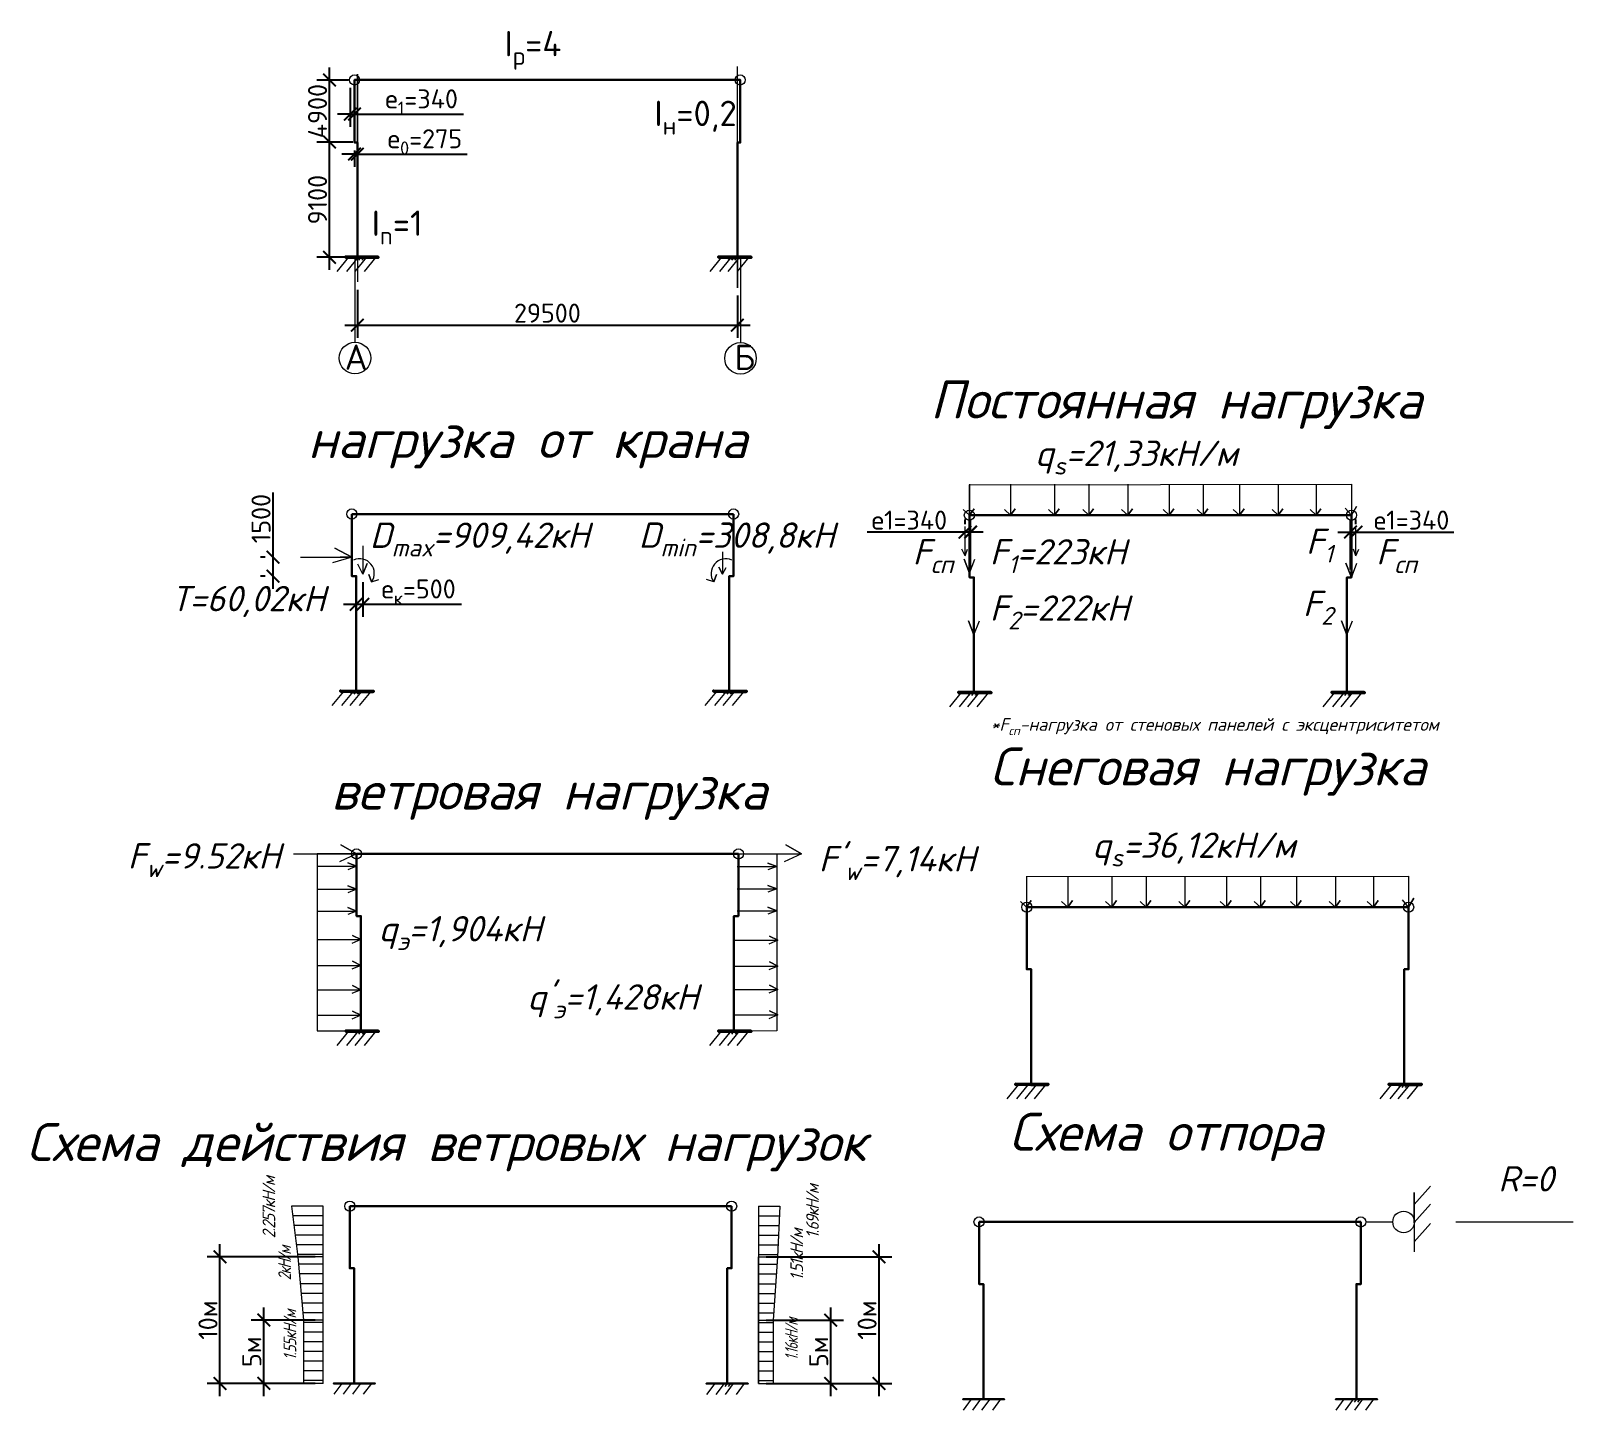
# Paper-space layout 'Лист2' of a CAD drawing. Header units: millimetres. Extents: x 156 to 620, y 8 to 344.
# Drawn here: x 156.2 to 277.9, y 7.8 to 116.6 of the extents above; entities that cross this region are included whole.
import ezdxf

# ---------------------------------------------------------------- set-up
doc = ezdxf.new("R2010")
doc.units = ezdxf.units.MM
doc.header["$LTSCALE"] = 0.5
doc.layers.add('размеры', color=7, linetype='Continuous')
for name, color, linetype, lineweight in [('ТОЛСТЫЕ', 1, 'Continuous', 50), ('ТОЛСТЫЕ3', 7, 'Continuous', 30), ('ТОНКИЕе', 7, 'Continuous', 5)]:
    doc.layers.add(name, color=color, linetype=linetype, lineweight=lineweight)
doc.styles.add('ГОСТ', font='isocpeur.ttf', dxfattribs={"height": 10})
doc.styles.add('Наклонный 5', font='isocpeur.ttf', dxfattribs={"oblique": 15, "height": 7})
doc.dimstyles.new('1.5', dxfattribs={"dimtxt": 1.5, "dimasz": 1, "dimexe": 1, "dimexo": 0.625, "dimgap": 0.2, "dimtad": 1, "dimdec": 0, "dimlfac": 100, "dimdsep": 46, "dimtxsty": 'ГОСТ', "dimblk1": 'ARCHTICK', "dimblk2": 'ARCHTICK', "dimsah": 1, "dimcen": 0, "dimdle": 1, "dimadec": 0, "dimazin": 0, "dimtfac": 0.75, "dimtdec": 0, "dimtmove": 0, "dimatfit": 3, "dimldrblk": 'ARCHTICK', "dimfxl": 1, "dimtolj": 1, "dimtzin": 0, "dimarcsym": 0})

# ---------------------------------------------------------------- blocks, each defined once
blk = doc.blocks.new('_ArchTick')
at = {"color": 0, "linetype": 'ByBlock', "const_width": 0.15}
blk.add_lwpolyline([(-0.5, -0.5), (0.5, 0.5)], dxfattribs=at)
blk = doc.blocks.new('*D637')
at = {"layer": 'Defpoints', "color": 0, "lineweight": 0, "transparency": 16777216}
for p in [(181.94, 96.83), (211.94, 96.37), (211.94, 93.41)]:
    blk.add_point(p, dxfattribs=at)
at = {"layer": 'размеры', "color": 0, "lineweight": -2, "transparency": 16777216}
for p, q in [((181.94, 96.21), (181.94, 92.41)), ((211.94, 95.74), (211.94, 92.41)), ((180.94, 93.41), (212.94, 93.41))]:
    blk.add_line(p, q, dxfattribs=at)
at = {"layer": 'размеры', "color": 0, "lineweight": -2, "transparency": 16777216, "rotation": 180}
blk.add_blockref('_ArchTick', (181.94, 93.41), dxfattribs=at)
at = {"layer": 'размеры', "color": 0, "lineweight": -2, "transparency": 16777216}
blk.add_blockref('_ArchTick', (211.94, 93.41), dxfattribs=at)
at = {"layer": 'размеры', "color": 0, "transparency": 16777216, "insert": (196.94, 94.36), "char_height": 1.5, "attachment_point": 5, "style": 'ГОСТ'}
blk.add_mtext('\\A1;29500', dxfattribs=at)
blk = doc.blocks.new('*D635')
at = {"layer": 'Defpoints', "color": 0, "lineweight": 0, "transparency": 16777216}
for p in [(179.74, 107.86), (182.21, 107.86), (182.21, 98.77)]:
    blk.add_point(p, dxfattribs=at)
at = {"layer": 'размеры', "color": 0, "lineweight": -2, "transparency": 16777216}
for p, q in [((179.74, 97.77), (179.74, 108.86)), ((181.59, 107.86), (178.74, 107.86)), ((181.59, 98.77), (178.74, 98.77))]:
    blk.add_line(p, q, dxfattribs=at)
for p, rotation in [((179.74, 107.86), 90), ((179.74, 98.77), 270)]:
    blk.add_blockref('_ArchTick', p, dxfattribs=dict(at, rotation=rotation))
at = {"layer": 'размеры', "color": 0, "transparency": 16777216, "insert": (178.79, 103.32), "char_height": 1.5, "attachment_point": 5, "rotation": 90, "style": 'ГОСТ'}
blk.add_mtext('\\A1;9100', dxfattribs=at)
blk = doc.blocks.new('*D638')
at = {"layer": 'Defpoints', "color": 0, "lineweight": 0, "transparency": 16777216}
for p in [(179.74, 112.76), (181.86, 112.76), (179.74, 107.86)]:
    blk.add_point(p, dxfattribs=at)
at = {"layer": 'размеры', "color": 0, "lineweight": -2, "transparency": 16777216}
for p, q in [((179.74, 106.86), (179.74, 113.76)), ((181.24, 112.76), (178.74, 112.76)), ((179.11, 107.86), (178.74, 107.86))]:
    blk.add_line(p, q, dxfattribs=at)
for p, rotation in [((179.74, 112.76), 90), ((179.74, 107.86), 270)]:
    blk.add_blockref('_ArchTick', p, dxfattribs=dict(at, rotation=rotation))
at = {"layer": 'размеры', "color": 0, "transparency": 16777216, "insert": (178.79, 110.31), "char_height": 1.5, "attachment_point": 5, "rotation": 90, "style": 'ГОСТ'}
blk.add_mtext('\\A1;4900', dxfattribs=at)
blk = doc.blocks.new('*D639')
at = {"layer": 'Defpoints', "color": 0, "lineweight": 0, "transparency": 16777216}
for p in [(181.71, 107.82), (181.94, 107.82), (181.94, 106.91)]:
    blk.add_point(p, dxfattribs=at)
at = {"layer": 'размеры', "color": 0, "lineweight": -2, "transparency": 16777216}
for p, q in [((181.71, 107.2), (181.71, 105.91)), ((181.94, 107.2), (181.94, 105.91)), ((181.71, 106.91), (180.71, 106.91)), ((181.71, 106.91), (181.94, 106.91)), ((181.94, 106.91), (190.6, 106.91))]:
    blk.add_line(p, q, dxfattribs=at)
blk.add_blockref('_ArchTick', (181.71, 106.91), dxfattribs=at)
at = {"layer": 'размеры', "color": 0, "lineweight": -2, "transparency": 16777216, "rotation": 180}
blk.add_blockref('_ArchTick', (181.94, 106.91), dxfattribs=at)
at = {"layer": 'размеры', "color": 0, "lineweight": 0, "transparency": 16777216, "insert": (187.27, 107.87), "char_height": 1.5, "attachment_point": 5, "style": 'ГОСТ'}
blk.add_mtext('\\A1;е{\\H0.7x;\\S^ 0;}=275', dxfattribs=at)
blk = doc.blocks.new('*D640')
at = {"layer": 'Defpoints', "color": 0, "transparency": 16777216}
for p in [(181.38, 112.76), (181.71, 112.76), (181.38, 110.07)]:
    blk.add_point(p, dxfattribs=at)
at = {"layer": 'размеры', "color": 0, "lineweight": -2, "transparency": 16777216}
for p, q in [((181.38, 112.14), (181.38, 109.07)), ((181.71, 112.14), (181.71, 109.07)), ((181.38, 110.07), (180.38, 110.07)), ((181.38, 110.07), (181.71, 110.07)), ((181.71, 110.07), (190.31, 110.07))]:
    blk.add_line(p, q, dxfattribs=at)
blk.add_blockref('_ArchTick', (181.38, 110.07), dxfattribs=at)
at = {"layer": 'размеры', "color": 0, "lineweight": -2, "transparency": 16777216, "rotation": 180}
blk.add_blockref('_ArchTick', (181.71, 110.07), dxfattribs=at)
at = {"layer": 'размеры', "color": 0, "lineweight": 0, "transparency": 16777216, "insert": (187.01, 111.02), "char_height": 1.5, "attachment_point": 5, "style": 'ГОСТ'}
blk.add_mtext('\\A1;е{\\H0.7x;\\S^ 1;}=340', dxfattribs=at)
blk = doc.blocks.new('*D636')
at = {"layer": 'Defpoints', "color": 0, "lineweight": 0, "transparency": 16777216}
for p in [(175.28, 75.1), (175.28, 75.1), (175.28, 73.6)]:
    blk.add_point(p, dxfattribs=at)
at = {"layer": 'размеры', "color": 0, "lineweight": -2, "transparency": 16777216}
for p, q in [((175.28, 75.1), (175.28, 80.19)), ((174.65, 75.1), (174.28, 75.1)), ((175.28, 72.6), (175.28, 75.1)), ((174.65, 73.6), (174.28, 73.6))]:
    blk.add_line(p, q, dxfattribs=at)
for p, rotation in [((175.28, 75.1), 90), ((175.28, 73.6), 270)]:
    blk.add_blockref('_ArchTick', p, dxfattribs=dict(at, rotation=rotation))
at = {"layer": 'размеры', "color": 0, "lineweight": 0, "transparency": 16777216, "insert": (174.33, 78.14), "char_height": 1.5, "attachment_point": 5, "rotation": 90, "style": 'ГОСТ'}
blk.add_mtext('\\A1;1500', dxfattribs=at)
blk = doc.blocks.new('*D641')
at = {"layer": 'Defpoints', "color": 0, "lineweight": 0, "transparency": 16777216}
for p in [(181.84, 73.6), (182.37, 73.74), (182.37, 71.38)]:
    blk.add_point(p, dxfattribs=at)
at = {"layer": 'размеры', "color": 0, "lineweight": -2, "transparency": 16777216}
for p, q in [((182.37, 73.12), (182.37, 70.38)), ((181.84, 72.98), (181.84, 70.38)), ((180.84, 71.38), (182.37, 71.38)), ((182.37, 71.38), (190.17, 71.38))]:
    blk.add_line(p, q, dxfattribs=at)
at = {"layer": 'размеры', "color": 0, "lineweight": -2, "transparency": 16777216, "rotation": 180}
blk.add_blockref('_ArchTick', (181.84, 71.38), dxfattribs=at)
at = {"layer": 'размеры', "color": 0, "lineweight": -2, "transparency": 16777216}
blk.add_blockref('_ArchTick', (182.37, 71.38), dxfattribs=at)
at = {"layer": 'размеры', "color": 0, "lineweight": 0, "transparency": 16777216, "insert": (186.77, 72.33), "char_height": 1.5, "attachment_point": 5, "style": 'ГОСТ'}
blk.add_mtext('\\A1;е{\\H0.7x;\\S^ к;}=500', dxfattribs=at)
blk = doc.blocks.new('*D642')
at = {"layer": 'Defpoints', "color": 0, "lineweight": 0, "transparency": 16777216}
for p in [(174.55, 14.86), (179.23, 14.86), (179.23, 9.86)]:
    blk.add_point(p, dxfattribs=at)
at = {"layer": 'размеры', "color": 0, "lineweight": -2, "transparency": 16777216}
for p, q in [((174.55, 8.86), (174.55, 15.86)), ((178.6, 14.86), (173.55, 14.86)), ((178.6, 9.86), (173.55, 9.86))]:
    blk.add_line(p, q, dxfattribs=at)
for p, rotation in [((174.55, 14.86), 90), ((174.55, 9.86), 270)]:
    blk.add_blockref('_ArchTick', p, dxfattribs=dict(at, rotation=rotation))
at = {"layer": 'размеры', "color": 0, "lineweight": 0, "transparency": 16777216, "insert": (173.6, 12.36), "char_height": 1.5, "attachment_point": 5, "rotation": 90, "style": 'ГОСТ'}
blk.add_mtext('\\A1;5м', dxfattribs=at)
blk = doc.blocks.new('*D643')
at = {"layer": 'Defpoints', "color": 0, "lineweight": 0, "transparency": 16777216}
for p in [(171.09, 19.86), (179.23, 19.86), (179.23, 9.86)]:
    blk.add_point(p, dxfattribs=at)
at = {"layer": 'размеры', "color": 0, "lineweight": -2, "transparency": 16777216}
for p, q in [((171.09, 8.86), (171.09, 20.86)), ((178.6, 19.86), (170.09, 19.86)), ((178.6, 9.86), (170.09, 9.86))]:
    blk.add_line(p, q, dxfattribs=at)
for p, rotation in [((171.09, 19.86), 90), ((171.09, 9.86), 270)]:
    blk.add_blockref('_ArchTick', p, dxfattribs=dict(at, rotation=rotation))
at = {"layer": 'размеры', "color": 0, "lineweight": 0, "transparency": 16777216, "insert": (170.14, 14.86), "char_height": 1.5, "attachment_point": 5, "rotation": 90, "style": 'ГОСТ'}
blk.add_mtext('\\A1;10м', dxfattribs=at)
blk = doc.blocks.new('*D644')
at = {"layer": 'Defpoints', "color": 0, "lineweight": 0, "transparency": 16777216}
for p in [(213.59, 14.86), (219.31, 14.86), (213.59, 9.86)]:
    blk.add_point(p, dxfattribs=at)
at = {"layer": 'размеры', "color": 0, "lineweight": -2, "transparency": 16777216}
for p, q in [((219.31, 8.86), (219.31, 15.86)), ((214.22, 14.86), (220.31, 14.86)), ((214.22, 9.86), (220.31, 9.86))]:
    blk.add_line(p, q, dxfattribs=at)
for p, rotation in [((219.31, 14.86), 90), ((219.31, 9.86), 270)]:
    blk.add_blockref('_ArchTick', p, dxfattribs=dict(at, rotation=rotation))
at = {"layer": 'размеры', "color": 0, "lineweight": 0, "transparency": 16777216, "insert": (218.36, 12.36), "char_height": 1.5, "attachment_point": 5, "rotation": 90, "style": 'ГОСТ'}
blk.add_mtext('\\A1;5м', dxfattribs=at)
blk = doc.blocks.new('*D645')
at = {"layer": 'Defpoints', "color": 0, "lineweight": 0, "transparency": 16777216}
for p in [(213.59, 19.86), (223.13, 19.86), (213.59, 9.86)]:
    blk.add_point(p, dxfattribs=at)
at = {"layer": 'размеры', "color": 0, "lineweight": -2, "transparency": 16777216}
for p, q in [((223.13, 8.86), (223.13, 20.86)), ((214.22, 19.86), (224.13, 19.86)), ((214.22, 9.86), (224.13, 9.86))]:
    blk.add_line(p, q, dxfattribs=at)
for p, rotation in [((223.13, 19.86), 90), ((223.13, 9.86), 270)]:
    blk.add_blockref('_ArchTick', p, dxfattribs=dict(at, rotation=rotation))
at = {"layer": 'размеры', "color": 0, "lineweight": 0, "transparency": 16777216, "insert": (222.18, 14.86), "char_height": 1.5, "attachment_point": 5, "rotation": 90, "style": 'ГОСТ'}
blk.add_mtext('\\A1;10м', dxfattribs=at)
blk = doc.blocks.new('*D675')
at = {"layer": 'Defpoints', "color": 0, "transparency": 16777216}
for p in [(229.92, 77.07), (229.92, 77.07), (230.35, 73.5)]:
    blk.add_point(p, dxfattribs=at)
at = {"layer": 'размеры', "color": 0, "lineweight": -2, "transparency": 16777216}
for p, q in [((229.92, 77.69), (229.92, 78.07)), ((230.35, 74.13), (230.35, 78.07)), ((229.92, 77.07), (222.19, 77.07)), ((231.35, 77.07), (229.92, 77.07))]:
    blk.add_line(p, q, dxfattribs=at)
at = {"layer": 'размеры', "color": 0, "lineweight": -2, "transparency": 16777216, "rotation": 180}
blk.add_blockref('_ArchTick', (229.92, 77.07), dxfattribs=at)
at = {"layer": 'размеры', "color": 0, "lineweight": -2, "transparency": 16777216}
blk.add_blockref('_ArchTick', (230.35, 77.07), dxfattribs=at)
at = {"layer": 'размеры', "color": 0, "lineweight": 9, "transparency": 16777216, "insert": (225.52, 78.02), "char_height": 1.5, "attachment_point": 5, "style": 'ГОСТ'}
blk.add_mtext('\\A1;е1=340', dxfattribs=at)
blk = doc.blocks.new('*D676')
at = {"layer": 'Defpoints', "color": 0, "transparency": 16777216}
for p in [(260.78, 77.07), (260.78, 77.07), (260.35, 73.5)]:
    blk.add_point(p, dxfattribs=at)
at = {"layer": 'размеры', "color": 0, "lineweight": -2, "transparency": 16777216}
for p, q in [((260.35, 74.13), (260.35, 78.07)), ((260.78, 77.69), (260.78, 78.07)), ((259.35, 77.07), (260.78, 77.07)), ((260.78, 77.07), (268.51, 77.07))]:
    blk.add_line(p, q, dxfattribs=at)
at = {"layer": 'размеры', "color": 0, "lineweight": -2, "transparency": 16777216, "rotation": 180}
blk.add_blockref('_ArchTick', (260.35, 77.07), dxfattribs=at)
at = {"layer": 'размеры', "color": 0, "lineweight": -2, "transparency": 16777216}
blk.add_blockref('_ArchTick', (260.78, 77.07), dxfattribs=at)
at = {"layer": 'размеры', "color": 0, "lineweight": 9, "transparency": 16777216, "insert": (265.17, 78.02), "char_height": 1.5, "attachment_point": 5, "style": 'ГОСТ'}
blk.add_mtext('\\A1;е1=340', dxfattribs=at)

psp = doc.layouts.new('Лист2')

# ---------------------------------------------------------------- linework, layer by layer
at = {"layer": 'ТОЛСТЫЕ', "color": 0}
for points in [[(182.235, 98.765), (181.022, 98.781), (183.575, 98.765), (182.214, 98.765)], [(182.214, 98.765), (181.731, 98.765), (182.654, 98.765), (182.192, 98.765)], [(211.685, 98.765), (210.472, 98.781), (213.025, 98.765), (211.664, 98.765)], [(211.664, 98.763), (211.181, 98.763), (212.104, 98.763), (211.642, 98.763)], [(181.844, 64.501), (180.631, 64.517), (183.185, 64.501), (181.823, 64.501)], [(181.844, 64.501), (181.362, 64.501), (182.284, 64.501), (181.823, 64.501)], [(211.294, 64.5), (210.081, 64.516), (212.635, 64.5), (211.273, 64.5)], [(211.294, 64.5), (210.812, 64.5), (211.734, 64.5), (211.273, 64.5)], [(230.622, 64.401), (229.409, 64.418), (231.963, 64.401), (230.601, 64.401)], [(230.622, 64.401), (230.139, 64.401), (231.062, 64.401), (230.601, 64.401)], [(260.093, 64.401), (258.88, 64.418), (261.434, 64.401), (260.072, 64.401)], [(260.072, 64.4), (259.589, 64.4), (260.512, 64.4), (260.051, 64.4)], [(182.244, 37.662), (181.031, 37.679), (183.585, 37.662), (182.223, 37.662)], [(182.223, 37.662), (181.74, 37.662), (182.663, 37.662), (182.202, 37.662)], [(211.673, 37.661), (210.46, 37.678), (213.014, 37.661), (211.652, 37.661)], [(211.673, 37.661), (211.19, 37.661), (212.113, 37.661), (211.652, 37.661)], [(235.138, 33.464), (233.924, 33.48), (236.478, 33.464), (235.116, 33.464)], [(264.609, 33.464), (263.396, 33.48), (265.949, 33.464), (264.588, 33.464)], [(264.588, 33.463), (264.105, 33.463), (265.028, 33.463), (264.566, 33.463)]]:
    psp.add_lwpolyline(points, dxfattribs=at)
at = {"layer": 'ТОЛСТЫЕ', "color": 0, "lineweight": 30}
for points in [[(181.686, 9.858), (180.057, 9.858), (183.332, 9.858), (181.664, 9.858)], [(211.126, 9.856), (209.498, 9.856), (212.773, 9.856), (211.105, 9.856)], [(211.136, 9.856), (210.653, 9.856), (211.576, 9.856), (211.114, 9.856)], [(231.369, 8.609), (229.741, 8.609), (233.016, 8.609), (231.348, 8.609)], [(260.81, 8.608), (259.182, 8.608), (262.457, 8.608), (260.789, 8.608)], [(260.819, 8.608), (260.337, 8.608), (261.259, 8.608), (260.798, 8.608)]]:
    psp.add_lwpolyline(points, dxfattribs=at)
at = {"layer": 'ТОЛСТЫЕ3', "color": 0}
for points in [[(181.864, 112.765), (212.014, 112.765)], [(181.844, 64.501), (181.844, 73.601), (181.769, 73.601), (181.844, 73.601), (181.569, 73.601), (181.494, 73.601), (181.494, 78.501)], [(181.494, 78.501), (211.644, 78.501)], [(211.294, 64.501), (211.294, 73.601), (211.369, 73.601), (211.294, 73.601), (211.569, 73.601), (211.644, 73.601), (211.644, 78.501)], [(230.622, 64.401), (230.622, 73.501), (230.547, 73.501), (230.622, 73.501), (230.347, 73.501), (230.272, 73.501), (230.272, 78.401)], [(230.272, 78.401), (260.422, 78.401)], [(260.072, 64.401), (260.072, 73.501), (260.147, 73.501), (260.072, 73.501), (260.347, 73.501), (260.422, 73.501), (260.422, 78.401)], [(182.223, 37.662), (182.223, 46.762), (182.148, 46.762), (182.223, 46.762), (181.948, 46.762), (181.873, 46.762), (181.873, 51.662)], [(181.873, 51.662), (212.023, 51.662)], [(211.673, 37.662), (211.673, 46.762), (211.748, 46.762), (211.673, 46.762), (211.948, 46.762), (212.023, 46.762), (212.023, 51.662)], [(235.138, 33.464), (235.138, 42.564), (235.063, 42.564), (235.138, 42.564), (234.863, 42.564), (234.788, 42.564), (234.788, 47.464)], [(234.788, 47.464), (264.938, 47.464)], [(264.588, 33.464), (264.588, 42.564), (264.663, 42.564), (264.588, 42.564), (264.863, 42.564), (264.938, 42.564), (264.938, 47.464)], [(181.686, 9.858), (181.686, 18.958), (181.611, 18.958), (181.686, 18.958), (181.411, 18.958), (181.336, 18.958), (181.336, 23.858)], [(181.336, 23.858), (211.486, 23.858)], [(211.136, 9.858), (211.136, 18.958), (211.211, 18.958), (211.136, 18.958), (211.411, 18.958), (211.486, 18.958), (211.486, 23.858)], [(231.369, 8.609), (231.369, 17.709), (231.294, 17.709), (231.369, 17.709), (231.094, 17.709), (231.019, 17.709), (231.019, 22.609)], [(231.019, 22.609), (261.169, 22.609)], [(260.819, 8.609), (260.819, 17.709), (260.894, 17.709), (260.819, 17.709), (261.094, 17.709), (261.169, 17.709), (261.169, 22.609)]]:
    psp.add_lwpolyline(points, dxfattribs=at)
at = {"layer": 'ТОНКИЕе', "color": 0}
for points in [[(211.939, 98.765), (211.939, 96.368), (211.939, 113.819)], [(182.214, 98.765), (181.939, 98.765), (181.939, 113.228), (181.939, 96.831)], [(181.225, 98.765), (180.303, 97.637)], [(181.994, 98.765), (181.071, 97.637)], [(182.648, 98.765), (181.725, 97.637)], [(181.972, 98.765), (181.781, 98.531)], [(182.213, 98.765), (182.022, 98.531)], [(182.487, 98.765), (182.296, 98.531)], [(183.383, 98.765), (182.461, 97.637)], [(210.675, 98.765), (209.753, 97.637)], [(211.444, 98.765), (210.521, 97.637)], [(212.098, 98.765), (211.175, 97.637)], [(211.422, 98.763), (211.231, 98.53)], [(211.663, 98.763), (211.472, 98.53)], [(211.937, 98.763), (211.746, 98.53)], [(212.833, 98.765), (211.911, 97.637)], [(230.255, 80.853), (230.255, 78.401), (230.627, 78.916), (230.255, 78.401), (229.771, 78.86)], [(230.272, 78.401), (230.272, 80.81), (260.422, 80.858), (260.422, 78.401), (260.826, 79.102), (260.422, 78.401), (259.933, 78.971)], [(233.503, 80.853), (233.503, 78.401), (233.875, 78.916), (233.503, 78.401), (233.019, 78.86)], [(236.978, 80.853), (236.978, 78.401), (237.351, 78.916), (236.978, 78.401), (236.495, 78.86)], [(239.697, 80.853), (239.697, 78.401), (240.07, 78.916), (239.697, 78.401), (239.214, 78.86)], [(242.763, 80.853), (242.763, 78.401), (243.135, 78.916), (242.763, 78.401), (242.279, 78.86)], [(246.037, 80.853), (246.037, 78.401), (246.409, 78.916), (246.037, 78.401), (245.553, 78.86)], [(248.716, 80.853), (248.716, 78.401), (249.088, 78.916), (248.716, 78.401), (248.232, 78.86)], [(251.573, 80.853), (251.573, 78.401), (251.945, 78.916), (251.573, 78.401), (251.089, 78.86)], [(254.639, 80.853), (254.639, 78.401), (255.011, 78.916), (254.639, 78.401), (254.155, 78.86)], [(257.645, 80.853), (257.645, 78.401), (258.017, 78.916), (257.645, 78.401), (257.161, 78.86)], [(230.272, 78.139), (230.272, 73.818), (229.833, 74.945), (230.272, 73.818), (230.699, 74.931)], [(229.917, 75.193), (229.917, 77.517)], [(260.422, 77.823), (260.422, 73.501), (259.983, 74.629), (260.422, 73.501), (260.849, 74.615)], [(260.777, 75.193), (260.777, 77.517)], [(177.436, 75.101), (181.494, 75.101), (180.147, 75.803), (181.494, 75.101), (179.968, 74.64)], [(182.372, 75.976), (182.372, 73.744), (182.698, 74.601), (182.372, 73.744), (181.961, 74.534)], [(210.766, 75.51), (210.766, 73.744), (210.465, 74.307), (210.766, 73.744), (211.043, 74.276)], [(229.917, 75.193), (229.675, 75.718)], [(229.917, 75.193), (230.117, 75.712)], [(260.777, 75.193), (260.577, 75.712)], [(260.777, 75.193), (261.019, 75.718)], [(183.063, 73.146), (182.848, 73.721), (183.063, 73.146), (183.638, 73.32)], [(210.076, 73.146), (210.29, 73.721), (210.076, 73.146), (209.5, 73.32)], [(230.622, 73.273), (230.622, 68.951), (230.183, 70.079), (230.622, 68.951), (231.049, 70.065)], [(260.072, 73.273), (260.072, 68.951), (259.633, 70.079), (260.072, 68.951), (260.499, 70.065)], [(180.835, 64.501), (179.912, 63.373)], [(181.603, 64.501), (180.681, 63.373)], [(182.257, 64.501), (181.335, 63.373)], [(181.603, 64.501), (181.412, 64.268)], [(181.843, 64.501), (181.652, 64.268)], [(182.118, 64.501), (181.927, 64.268)], [(182.992, 64.501), (182.07, 63.373)], [(210.285, 64.5), (209.362, 63.372)], [(211.053, 64.5), (210.131, 63.372)], [(211.707, 64.5), (210.785, 63.372)], [(211.053, 64.5), (210.862, 64.266)], [(211.293, 64.5), (211.102, 64.266)], [(211.568, 64.5), (211.377, 64.266)], [(212.442, 64.5), (211.52, 63.372)], [(229.613, 64.401), (228.69, 63.274)], [(230.381, 64.401), (229.458, 63.274)], [(231.035, 64.401), (230.112, 63.274)], [(230.381, 64.401), (230.19, 64.168)], [(230.621, 64.401), (230.43, 64.168)], [(230.895, 64.401), (230.705, 64.168)], [(231.77, 64.401), (230.848, 63.274)], [(259.084, 64.401), (258.162, 63.274)], [(259.852, 64.401), (258.93, 63.274)], [(260.506, 64.401), (259.584, 63.274)], [(259.831, 64.4), (259.64, 64.167)], [(260.071, 64.4), (259.88, 64.167)], [(260.345, 64.4), (260.155, 64.167)], [(261.242, 64.401), (260.319, 63.274)], [(181.873, 51.662), (180.64, 52.379), (181.873, 51.662), (180.526, 51.028)], [(216.992, 51.662), (215.759, 52.379), (216.992, 51.662), (215.645, 51.028)], [(176.904, 51.662), (181.873, 51.662)], [(181.873, 51.662), (178.75, 51.662), (178.75, 37.69), (181.74, 37.69)], [(181.911, 46.762), (181.911, 51.662)], [(212.002, 51.664), (215.044, 51.661), (215.044, 37.708), (211.652, 37.661)], [(212.023, 51.662), (216.992, 51.662)], [(178.75, 50.692), (181.873, 50.692)], [(181.873, 50.692), (181.183, 50.967), (181.873, 50.692), (181.183, 50.422)], [(211.921, 50.671), (215.044, 50.671)], [(215.044, 50.671), (214.354, 50.946), (215.044, 50.671), (214.354, 50.401)], [(178.75, 48.872), (181.873, 48.872)], [(181.873, 48.872), (181.183, 49.148), (181.873, 48.872), (181.183, 48.602)], [(211.921, 48.909), (215.044, 48.909)], [(215.044, 48.909), (214.354, 49.185), (215.044, 48.909), (214.354, 48.639)], [(234.77, 49.916), (234.77, 47.464), (235.142, 47.978), (234.77, 47.464), (234.287, 47.922)], [(234.788, 47.464), (234.788, 49.873), (264.938, 49.92), (264.938, 47.464), (265.342, 48.164), (264.938, 47.464), (264.449, 48.034)], [(238.018, 49.916), (238.018, 47.464), (238.391, 47.978), (238.018, 47.464), (237.535, 47.922)], [(241.494, 49.916), (241.494, 47.464), (241.866, 47.978), (241.494, 47.464), (241.01, 47.922)], [(244.213, 49.916), (244.213, 47.464), (244.585, 47.978), (244.213, 47.464), (243.729, 47.922)], [(247.279, 49.916), (247.279, 47.464), (247.651, 47.978), (247.279, 47.464), (246.795, 47.922)], [(250.553, 49.916), (250.553, 47.464), (250.925, 47.978), (250.553, 47.464), (250.069, 47.922)], [(253.231, 49.916), (253.231, 47.464), (253.603, 47.978), (253.231, 47.464), (252.748, 47.922)], [(256.088, 49.916), (256.088, 47.464), (256.461, 47.978), (256.088, 47.464), (255.605, 47.922)], [(259.154, 49.916), (259.154, 47.464), (259.526, 47.978), (259.154, 47.464), (258.67, 47.922)], [(262.16, 49.916), (262.16, 47.464), (262.532, 47.978), (262.16, 47.464), (261.676, 47.922)], [(178.75, 47.152), (181.873, 47.152)], [(181.873, 47.152), (181.183, 47.428), (181.873, 47.152), (181.183, 46.882)], [(211.921, 47.179), (215.044, 47.179)], [(215.044, 47.179), (214.354, 47.455), (215.044, 47.179), (214.354, 46.909)], [(178.75, 44.902), (182.223, 44.902), (181.562, 45.23), (182.223, 44.902), (181.5, 44.603)], [(211.663, 44.847), (215.136, 44.847), (214.475, 45.175), (215.136, 44.847), (214.413, 44.548)], [(178.75, 42.87), (182.223, 42.87), (181.562, 43.197), (182.223, 42.87), (181.5, 42.57)], [(211.663, 42.812), (215.136, 42.812), (214.475, 43.14), (215.136, 42.812), (214.413, 42.512)], [(178.75, 40.941), (182.223, 40.941), (181.562, 41.269), (182.223, 40.941), (181.5, 40.642)], [(211.663, 40.964), (215.136, 40.964), (214.475, 41.292), (215.136, 40.964), (214.413, 40.665)], [(178.75, 38.93), (182.223, 38.93), (181.562, 39.258), (182.223, 38.93), (181.5, 38.63)], [(211.663, 38.953), (215.136, 38.953), (214.475, 39.281), (215.136, 38.953), (214.413, 38.653)], [(181.235, 37.662), (180.312, 36.535)], [(182.003, 37.662), (181.081, 36.535)], [(182.657, 37.662), (181.735, 36.535)], [(181.982, 37.662), (181.791, 37.429)], [(182.222, 37.662), (182.031, 37.429)], [(182.496, 37.662), (182.306, 37.429)], [(183.393, 37.662), (182.47, 36.535)], [(210.664, 37.661), (209.741, 36.534)], [(211.432, 37.661), (210.509, 36.534)], [(212.086, 37.661), (211.163, 36.534)], [(211.432, 37.661), (211.241, 37.428)], [(211.672, 37.661), (211.481, 37.428)], [(211.946, 37.661), (211.756, 37.428)], [(212.821, 37.661), (211.899, 36.534)], [(234.128, 33.464), (233.206, 32.336)], [(234.896, 33.464), (233.974, 32.336)], [(235.55, 33.464), (234.628, 32.336)], [(236.286, 33.464), (235.363, 32.336)], [(263.599, 33.464), (262.677, 32.336)], [(264.368, 33.464), (263.445, 32.336)], [(265.022, 33.464), (264.099, 32.336)], [(264.346, 33.463), (264.155, 33.229)], [(264.587, 33.463), (264.396, 33.229)], [(264.861, 33.463), (264.67, 33.229)], [(265.757, 33.464), (264.835, 32.336)], [(180.709, 9.858), (180.072, 9.003)], [(181.444, 9.858), (180.807, 9.003)], [(182.179, 9.858), (181.542, 9.003)], [(183.042, 9.858), (182.405, 9.003)], [(210.15, 9.856), (209.513, 9.002)], [(210.885, 9.856), (210.248, 9.002)], [(210.894, 9.856), (210.703, 9.623)], [(211.134, 9.856), (210.944, 9.623)], [(211.62, 9.856), (210.983, 9.002)], [(211.409, 9.856), (211.218, 9.623)], [(212.483, 9.856), (211.846, 9.002)], [(230.393, 8.609), (229.756, 7.755)], [(231.128, 8.609), (230.491, 7.755)], [(231.863, 8.609), (231.226, 7.755)], [(232.726, 8.609), (232.088, 7.755)], [(259.834, 8.608), (259.197, 7.753)], [(260.569, 8.608), (259.932, 7.753)], [(260.578, 8.608), (260.387, 8.375)], [(260.818, 8.608), (260.628, 8.375)], [(261.304, 8.608), (260.667, 7.753)], [(261.093, 8.608), (260.902, 8.375)], [(262.167, 8.608), (261.529, 7.753)]]:
    psp.add_lwpolyline(points, dxfattribs=at)
at = {"layer": 'ТОНКИЕе', "color": 0, "lineweight": 30}
for points in [[(181.939, 98.775), (181.939, 107.823), (181.939, 107.65), (181.939, 98.723), (181.939, 107.823), (181.714, 107.823), (181.714, 112.765), (181.939, 112.765)], [(211.939, 98.775), (211.939, 107.823), (211.939, 107.65), (211.939, 98.723), (211.939, 107.823), (212.164, 107.823), (212.164, 112.765), (211.939, 112.765)]]:
    psp.add_lwpolyline(points, dxfattribs=at)
at = {"layer": 'ТОНКИЕе', "color": 0, "lineweight": 0}
for points in [[(181.994, 98.765), (181.744, 98.765), (181.744, 92.053)], [(211.937, 98.763), (212.187, 98.748), (212.187, 96.716)], [(212.437, 98.748), (212.187, 98.748), (212.187, 92.037)], [(181.494, 73.601), (181.494, 75.101), (180.579, 75.101)], [(265.38, 23.995), (266.664, 25.442)], [(265.38, 22.548), (265.38, 24.933), (265.38, 20.245)], [(179.226, 23.858), (176.726, 23.858), (177.226, 19.858)], [(179.226, 9.858), (179.226, 23.858)], [(213.595, 23.858), (213.595, 9.858)], [(213.595, 23.858), (215.285, 23.858), (215.105, 19.858)], [(265.38, 22.567), (266.664, 24.014)], [(179.226, 23.093), (176.822, 23.093)], [(179.226, 22.328), (176.918, 22.328)], [(213.595, 23.093), (215.25, 23.093)], [(213.595, 22.328), (215.216, 22.328)], [(261.57, 22.609), (263.69, 22.609)], [(265.38, 21.033), (266.664, 22.481)], [(268.654, 22.609), (272.405, 22.609), (277.928, 22.609)], [(179.226, 21.563), (177.013, 21.563)], [(179.226, 20.797), (177.109, 20.797)], [(213.595, 21.563), (215.181, 21.563)], [(213.595, 20.797), (215.147, 20.797)], [(179.226, 20.032), (177.204, 20.032)], [(179.226, 19.858), (177.226, 19.858), (177.676, 14.858)], [(213.595, 20.032), (215.113, 20.032)], [(213.595, 9.858), (213.595, 19.858), (215.105, 19.858), (214.755, 14.858)], [(213.595, 14.677), (213.595, 19.677)], [(179.226, 19.267), (177.279, 19.267)], [(179.226, 18.502), (177.348, 18.502)], [(213.595, 19.267), (215.063, 19.267)], [(213.595, 18.502), (215.01, 18.502)], [(179.226, 17.737), (177.417, 17.737)], [(213.595, 17.737), (214.956, 17.737)], [(179.226, 16.972), (177.486, 16.972)], [(179.226, 16.207), (177.555, 16.207)], [(213.595, 16.972), (214.903, 16.972)], [(213.595, 16.207), (214.849, 16.207)], [(179.226, 15.442), (177.624, 15.442)], [(179.226, 14.858), (177.676, 14.858), (177.676, 9.858)], [(179.226, 14.677), (177.676, 14.677)], [(213.595, 15.442), (214.796, 15.442)], [(213.595, 9.858), (213.595, 14.858), (214.755, 14.858), (214.755, 9.858)], [(213.595, 14.677), (214.755, 14.677)], [(179.226, 13.912), (177.676, 13.912)], [(213.595, 13.912), (214.755, 13.912)], [(179.226, 13.147), (177.676, 13.147)], [(179.226, 12.382), (177.676, 12.382)], [(213.595, 13.147), (214.755, 13.147)], [(213.595, 12.382), (214.755, 12.382)], [(179.226, 11.617), (177.676, 11.617)], [(213.595, 11.617), (214.755, 11.617)], [(179.226, 10.852), (177.676, 10.852)], [(179.226, 10.087), (177.676, 10.087)], [(179.226, 9.858), (177.676, 9.858)], [(213.595, 10.852), (214.755, 10.852)], [(213.595, 10.087), (214.755, 10.087)], [(213.595, 9.858), (215.145, 9.858)], [(213.595, 9.858), (214.755, 9.858)]]:
    psp.add_lwpolyline(points, dxfattribs=at)
for centre, radius in [((181.714, 112.765), 0.4), ((212.164, 112.765), 0.4), ((181.744, 90.808), 1.246), ((212.187, 90.791), 1.246), ((181.494, 78.501), 0.4), ((211.644, 78.501), 0.4), ((230.255, 78.401), 0.4), ((260.422, 78.401), 0.4), ((181.873, 51.662), 0.4), ((212.023, 51.662), 0.4), ((234.788, 47.464), 0.4), ((264.938, 47.464), 0.4), ((181.336, 23.858), 0.4), ((211.486, 23.858), 0.4), ((264.544, 22.609), 0.854), ((231.019, 22.609), 0.4), ((261.169, 22.609), 0.4)]:
    psp.add_circle(centre, radius, dxfattribs=at)
at = {"layer": 'ТОНКИЕе', "color": 0}
for centre, start, end in [((182.126, 73.813), 324.55299, 114.76645), ((211.013, 73.813), 65.23355, 215.44701)]:
    psp.add_arc(centre, 1.15, start, end, dxfattribs=at)

# ---------------------------------------------------------------- texts
at = {"layer": 'ТОЛСТЫЕ', "color": 0, "char_height": 3, "attachment_point": 1, "style": 'Наклонный 5'}
for s, width, insert in [('Постоянная нагрузка', 55.97315, (227.162, 89.036)), (' нагрузка от крана', 55.97315, (176.125, 85.922)), ('Снеговая нагрузка', 55.97315, (231.871, 60.079)), (' ветровая нагрузка ', 81.23958, (177.945, 58.168)), (' Схема действия ветровых нагрузок', 81.23958, (153.903, 30.425)), ('Схема отпора', 81.23958, (233.396, 31.234))]:
    psp.add_mtext_dynamic_manual_height_columns(s, width=width, gutter_width=35, heights=[0], dxfattribs=dict(at, insert=insert))
at = {"layer": 'ТОНКИЕе', "color": 0, "lineweight": 0, "char_height": 2, "attachment_point": 1, "style": 'Наклонный 5'}
for s, width, insert in [('\\A1;{\\Q0;I\\H0.7x;\\S^ р;\\H1.42857x;=4}', 4.56492, (193.556, 116.637)), ('\\A1;{\\Q0;I\\H0.7x;\\S^ н;\\H1.42857x;=0,2}', 4.56492, (205.39, 111.131)), ('\\A1;{\\Q0;I\\H0.7x;\\S^ n;\\H1.42857x;=1}', 4.56492, (183.074, 102.46)), ('{\\Q0;А}', 0.65528, (180.935, 91.886)), ('{\\Q0;Б}', 0.65528, (211.701, 91.87))]:
    psp.add_mtext_dynamic_manual_height_columns(s, width=width, gutter_width=35, heights=[0], dxfattribs=dict(at, insert=insert))
at = {"layer": 'ТОНКИЕе', "color": 0, "style": 'Наклонный 5'}
for s, width, insert, char_height, attachment_point in [('\\A1;q{\\H0.7x;\\S^ s;}=21,33кН/м', 2.04333, (235.43, 84.293), 2, 1), ('\\A1;D{\\H0.7x;\\S^ max;}=909,42кН', 2.04333, (182.922, 77.829), 2, 1), ('\\A1;D{\\H0.7x;\\S^ min;}=308,8кН', 2.04333, (204.149, 77.832), 2, 1), ('\\A1;F{\\H0.7x;\\S^ 1;}', 2.04333, (256.841, 77.347), 2, 1), ('\\A1;F{\\H0.7x;\\S^ сп;}', 2.04333, (225.779, 76.515), 2, 1), ('\\A1;F{\\H0.7x;\\S^ 1;}=223кН', 2.04333, (231.876, 76.515), 2, 1), ('\\A1;F{\\H0.7x;\\S^ сп;}', 2.04333, (265.595, 76.515), 2, 3), ('\\A1;Т=60,02кН', 2.04333, (167.262, 72.823), 2, 1), ('\\A1;F{\\H0.7x;\\S^ 2;}=222кН', 2.04333, (231.876, 72.077), 2, 1), ('\\A1;F{\\H0.7x;\\S^ 2;}', 2.04333, (256.595, 72.439), 2, 1), ('\\A1;*F{\\H0.7x;\\S^ сп;}-нагрузка от стеновых панелей с эксцентриситетом', 47.00882, (231.953, 62.385), 1, 1), ('\\A1;F{\\H0.7x;\\S^ w;}=9.52кН', 2.04333, (163.814, 52.51), 2, 1), ("\\A1;F'{\\H0.7x;\\S^ w;}=7,14кН", 2.04333, (218.371, 52.283), 2, 1), ('\\A1;q{\\H0.7x;\\S^ s;}=36,12кН/м', 2.04333, (239.946, 53.356), 2, 1), ('\\A1;q{\\H0.7x;\\S^ э;}=1,904кН', 2.04333, (183.605, 46.762), 2, 1), ("\\A1;q'{\\H0.7x;\\S^ э;}=1,428кН", 2.04333, (195.344, 41.376), 2, 1), ('\\A1;R=0', 9.73447, (272.008, 27.018), 2, 1)]:
    psp.add_mtext_dynamic_manual_height_columns(s, width=width, gutter_width=35, heights=[0], dxfattribs=dict(at, insert=insert, char_height=char_height, attachment_point=attachment_point))
at = {"layer": 'ТОНКИЕе', "color": 0, "lineweight": 0, "char_height": 1, "rotation": 90, "style": 'Наклонный 5'}
for s, width, insert, attachment_point in [('\\pxt1;{\\W0.9;\\T0.85;2.257кН/м}', 2.90832, (174.449, 21.323), 1), ('\\pxt1;{\\W0.9;\\T0.85;1.69кН/м}', 2.90832, (218.372, 21.323), 7), ('{\\W0.9;\\T0.8;1.51кН/м}', 2.90832, (217.126, 18.002), 7), ('{\\W0.8;\\T0.8;2кН/м}', 2.90832, (175.695, 18.002), 1), ('{\\W0.8;\\T0.9;1.55кН/м}', 5.15501, (176.113, 11.709), 1), ('{\\W0.7;\\T0.9;1.16кН/м}', 2.90832, (216.708, 11.709), 7)]:
    psp.add_mtext_dynamic_manual_height_columns(s, width=width, gutter_width=35, heights=[0], dxfattribs=dict(at, insert=insert, attachment_point=attachment_point))

# ---------------------------------------------------------------- dimensions: what is measured, and where the dimension line sits
at = {"layer": 'размеры', "color": 0}
for base, p1, p2, text, picture, middle in [((179.735, 112.765), (179.735, 107.865), (181.864, 112.765), '4900', '*D638', (178.785, 110.315)), ((179.735, 107.865), (182.214, 98.766), (182.214, 107.865), '9100', '*D635', (178.785, 103.315))]:
    dim = psp.add_linear_dim(base=base, p1=p1, p2=p2, angle=90, text=text, dimstyle='1.5', dxfattribs=at)
    dim.commit()
    dim.dimension.update_dxf_attribs({"geometry": picture, "text_midpoint": middle})
at = {"layer": 'размеры', "color": 0, "lineweight": 0}
dim = psp.add_linear_dim(base=(181.379, 110.072), p1=(181.714, 112.765), p2=(181.379, 112.765), text='е{\\H0.7x;\\S^ 1;}=340', dimstyle='1.5', dxfattribs=at)
dim.commit()
dim.dimension.update_dxf_attribs({"geometry": '*D640', "text_midpoint": (187.014, 110.072), "dimtype": 160})
for base, p1, p2, text, picture, middle in [((181.939, 106.914), (181.714, 107.823), (181.939, 107.823), 'е{\\H0.7x;\\S^ 0;}=275', '*D639', (187.271, 107.873)), ((182.372, 71.379), (181.844, 73.601), (182.372, 73.744), 'е{\\H0.7x;\\S^ к;}=500', '*D641', (186.77, 72.329))]:
    dim = psp.add_linear_dim(base=base, p1=p1, p2=p2, text=text, dimstyle='1.5', dxfattribs=at)
    dim.commit()
    dim.dimension.update_dxf_attribs({"geometry": picture, "text_midpoint": middle})
at = {"layer": 'размеры', "color": 0}
dim = psp.add_linear_dim(base=(211.939, 93.411), p1=(181.939, 96.831), p2=(211.939, 96.368), text='29500', dimstyle='1.5', dxfattribs=at)
dim.commit()
dim.dimension.update_dxf_attribs({"geometry": '*D637', "text_midpoint": (196.939, 94.361)})
at = {"layer": 'размеры', "color": 0, "lineweight": 0}
for base, p1, p2, text, picture, middle in [((175.28, 75.101), (175.28, 73.601), (175.28, 75.101), '1500', '*D636', (174.33, 78.143)), ((171.087, 19.858), (179.226, 9.858), (179.226, 19.858), '10м', '*D643', (170.137, 14.858)), ((174.548, 14.858), (179.226, 9.858), (179.226, 14.858), '5м', '*D642', (173.598, 12.358))]:
    dim = psp.add_linear_dim(base=base, p1=p1, p2=p2, angle=90, text=text, dimstyle='1.5', dxfattribs=at)
    dim.commit()
    dim.dimension.update_dxf_attribs({"geometry": picture, "text_midpoint": middle})
at = {"layer": 'размеры', "color": 0, "lineweight": 9}
dim = psp.add_linear_dim(base=(229.917, 77.067), p1=(230.347, 73.501), p2=(229.917, 77.067), text='е1=340', dimstyle='1.5', dxfattribs=at)
dim.commit()
dim.dimension.update_dxf_attribs({"geometry": '*D675', "text_midpoint": (225.524, 77.067), "dimtype": 160})
dim = psp.add_linear_dim(base=(260.777, 77.067), p1=(260.347, 73.501), p2=(260.777, 77.067), angle=180, text='е1=340', dimstyle='1.5', dxfattribs=at)
dim.commit()
dim.dimension.update_dxf_attribs({"geometry": '*D676', "text_midpoint": (265.17, 77.067), "dimtype": 160})
at = {"layer": 'размеры', "color": 0, "lineweight": 0}
for base, p2, text, picture, middle in [((223.131, 19.858), (213.595, 19.858), '10м', '*D645', (223.131, 14.858)), ((219.313, 14.858), (213.595, 14.858), '5м', '*D644', (219.313, 12.358))]:
    dim = psp.add_linear_dim(base=base, p1=(213.595, 9.858), p2=p2, angle=90, text=text, dimstyle='1.5', dxfattribs=at)
    dim.commit()
    dim.dimension.update_dxf_attribs({"geometry": picture, "text_midpoint": middle, "dimtype": 160})

doc.saveas('drawing.dxf')
